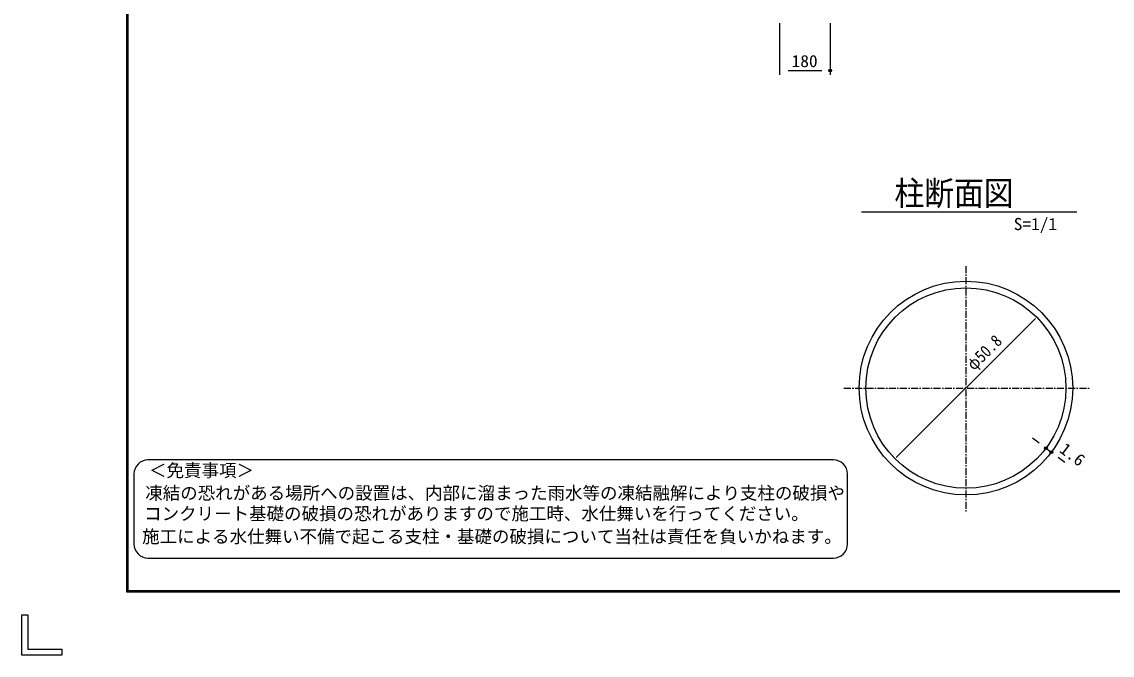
# Model space of a CAD drawing. Units: millimetres, scale not verified. Extents: x -4425 to 4425, y -3150 to 3150.
# Drawn here: x -4425 to -535, y -3150 to -892 of the extents above; entities that cross this region are included whole.
import ezdxf
from ezdxf.enums import TextEntityAlignment as Align

# ---------------------------------------------------------------- set-up
doc = ezdxf.new("R2010")
doc.units = ezdxf.units.MM
doc.header["$LTSCALE"] = 20
doc.header["$PDMODE"] = 32
doc.header["$PDSIZE"] = 10
doc.linetypes.add('USER1', pattern=[2, 1.25, -0.25, 0.25, -0.25])
for name, color, linetype, lineweight in [('0-0_0', 1, 'Continuous', 25), ('0-1_SUNPOU', 1, 'Continuous', 25), ('0-5_KOUZOU', 7, 'Continuous', 25), ('0-A_WAKU', 7, 'Continuous', 25), ('0-B_D-TTL-TXT', 2, 'Continuous', 25)]:
    doc.layers.add(name, color=color, linetype=linetype, lineweight=lineweight)
doc.layers.add('0-2_DEFPOINTS', color=7, linetype='Continuous')
doc.styles.add('ＭＳ ゴシック', font='')
doc.styles.get('ＭＳ ゴシック').set_extended_font_data('MS Gothic')

msp = doc.modelspace()

# ---------------------------------------------------------------- linework, layer by layer
at = {"layer": '0-0_0'}
for p, q in [((-1721.06, -897.11), (-1721.06, -1080.8)), ((-1541.06, -897.11), (-1541.06, -1080.8)), ((-1691.06, -1065.8), (-1571.06, -1065.8))]:
    msp.add_line(p, q, dxfattribs=at)
at = {"layer": '0-1_SUNPOU'}
for p, q in [((-1428.54, -1569.61), (-661.09, -1569.61)), ((-1304.92, -2445.56), (-808.2, -1949.5)), ((-794.92, -2393.67), (-818.92, -2375.68)), ((-770.91, -2411.66), (-751.71, -2426.06)), ((-727.71, -2444.06), (-703.7, -2462.05))]:
    msp.add_line(p, q, dxfattribs=at)
at = {"layer": '0-2_DEFPOINTS'}
for p in [(-1541.06, -1065.8), (-770.91, -2411.66), (-751.71, -2426.06), (-751.71, -2426.06)]:
    msp.add_point(p, dxfattribs=at)
at = {"layer": '0-5_KOUZOU', "color": 1, "linetype": 'USER1'}
for p, q in [((-1056.56, -1762.67), (-1056.56, -2638.69)), ((-1491.82, -2197.53), (-615.8, -2197.53))]:
    msp.add_line(p, q, dxfattribs=at)
at = {"layer": '0-5_KOUZOU'}
for radius in [381, 357]:
    msp.add_circle((-1056.56, -2197.53), radius, dxfattribs=at)
at = {"layer": '0-A_WAKU'}
for p, q in [((-4047.88, -2922.76), (-4047.88, 2923.24)), ((-4403.4, -3006.51), (-4403.4, -3128.27)), ((-4281.63, -3149.76), (-4424.88, -3149.76))]:
    msp.add_line(p, q, dxfattribs=at)
msp.add_lwpolyline([(-4049.88, 2925.24), (4200.12, 2925.24), (4200.12, -2924.76), (-4049.88, -2924.76)], close=True, dxfattribs=at)
for points in [[(4198.12, 2923.24), (4198.12, -2922.76), (-4047.88, -2922.76)], [(4196.12, 2921.24), (4196.12, -2920.76), (-4045.88, -2920.76)], [(-4045.88, -2920.76), (-4045.88, 2921.24), (4196.12, 2921.24)], [(-4424.88, -3149.76), (-4424.88, -3006.51), (-4403.4, -3006.51)], [(-4403.4, -3128.27), (-4281.63, -3128.27), (-4281.63, -3149.76)]]:
    msp.add_lwpolyline(points, dxfattribs=at)
at = {"layer": '0-B_D-TTL-TXT'}
for p, q in [((-1529.12, -2453.71), (-3974.67, -2453.71)), ((-4024.67, -2503.71), (-4024.67, -2753.71)), ((-1479.12, -2753.71), (-1479.12, -2503.71)), ((-3974.67, -2803.71), (-1529.12, -2803.71))]:
    msp.add_line(p, q, dxfattribs=at)
for centre, start, end in [((-3974.67, -2503.71), 90, 180), ((-1529.12, -2503.71), 0, 90), ((-3974.67, -2753.71), 180, 270), ((-1529.12, -2753.71), 270, 0)]:
    msp.add_arc(centre, 50, start, end, dxfattribs=at)

# ---------------------------------------------------------------- texts
at = {"layer": '0-0_0', "color": 3, "style": 'ＭＳ ゴシック', "width": 1.05}
msp.add_text('180', height=43.26, dxfattribs=at).set_placement((-1678.31, -1066.63), align=Align.BOTTOM_LEFT)
at = {"layer": '0-1_SUNPOU', "color": 7, "style": 'ＭＳ ゴシック', "width": 0.9}
msp.add_text('柱断面図', height=86.66, dxfattribs=at).set_placement((-1311.82, -1572.5), align=Align.BOTTOM_LEFT)
at = {"layer": '0-1_SUNPOU', "color": 3, "style": 'ＭＳ ゴシック', "width": 1.05}
msp.add_text('S=1/1', height=43.26, dxfattribs=at).set_placement((-885.99, -1647.57), align=Align.BOTTOM_LEFT)
at = {"layer": '0-1_SUNPOU', "color": 3, "style": 'ＭＳ ゴシック'}
for s, height, rotation, width, p in [('φ50.8', 43.3, 44.961, 0.9, (-1018.6, -2146.91)), ('1.6', 43.26, 323.143, 1.05, (-734.09, -2433.93))]:
    msp.add_text(s, height=height, rotation=rotation, dxfattribs=dict(at, width=width)).set_placement(p, align=Align.BOTTOM_LEFT)
at = {"layer": '0-B_D-TTL-TXT', "color": 7, "style": 'ＭＳ ゴシック'}
for s, p in [('＜免責事項＞ \u3000\u3000', (-3970.97, -2527.89)), ('凍結の恐れがある場所への設置は、内部に溜まった雨水等の凍結融解により支柱の破損や', (-3984.49, -2608.39)), ('コンクリート基礎の破損の恐れがありますので施工時、水仕舞いを行ってください。', (-3988.6, -2681.81)), ('施工による水仕舞い不備で起こる支柱・基礎の破損について当社は責任を負いかねます。 ', (-3995.59, -2763.31))]:
    msp.add_text(s, height=45.75, dxfattribs=at).set_placement(p, align=Align.BOTTOM_LEFT)

doc.saveas('drawing.dxf')
